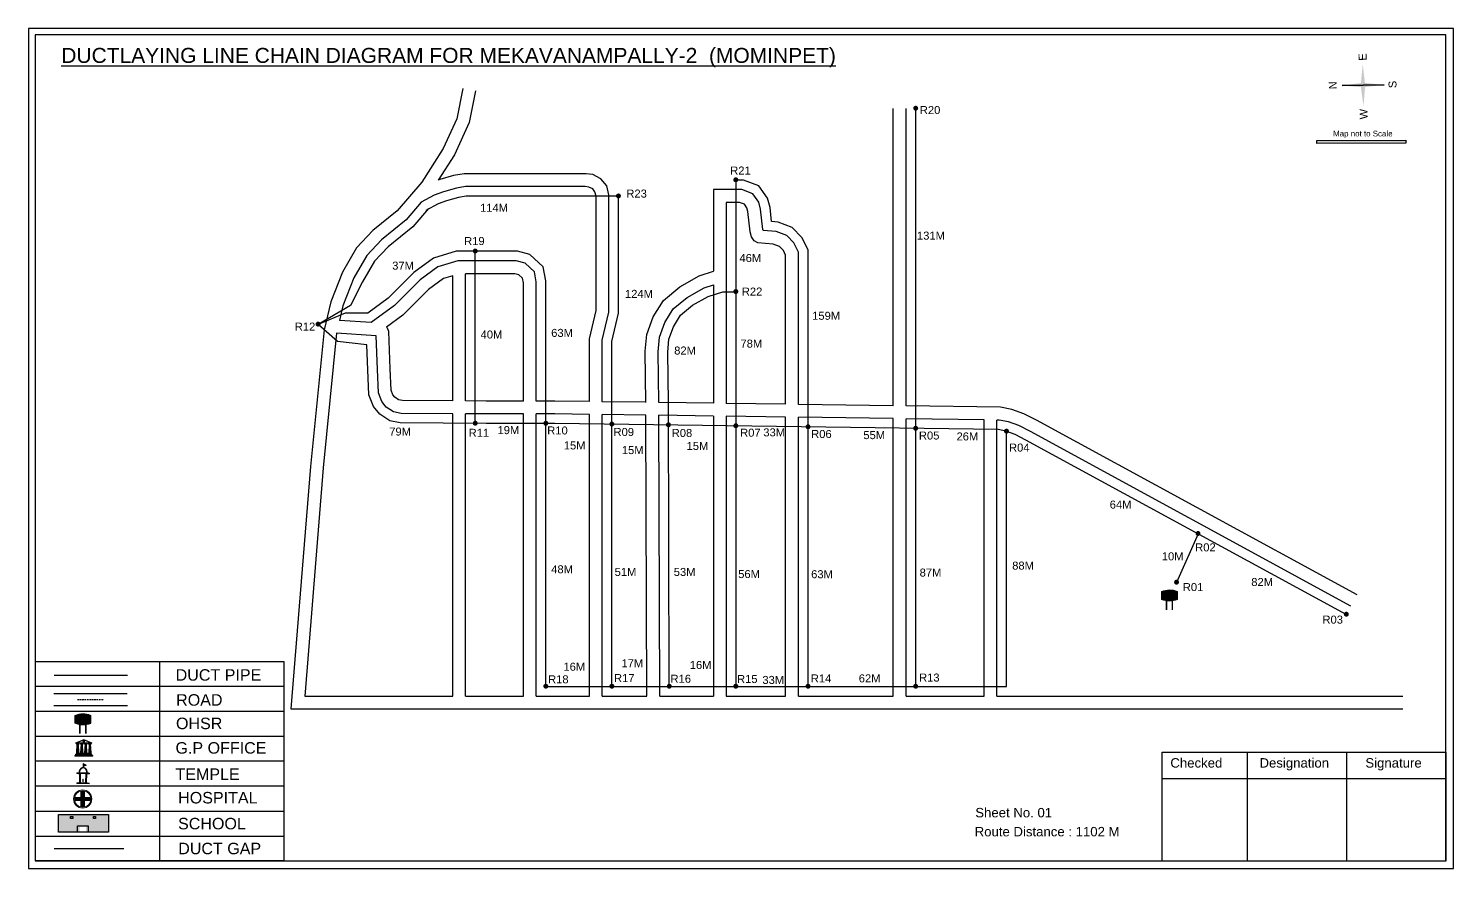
# Model space of a CAD drawing. Header units: inches. Extents: x -512 to 3904, y -21409 to -15407.
# Drawn here: x 2196 to 3086, y -16971 to -16447 of the extents above; entities that cross this region are included whole.
import ezdxf

# ---------------------------------------------------------------- set-up
doc = ezdxf.new("R2010")
doc.units = ezdxf.units.IN
doc.header["$MEASUREMENT"] = 0
doc.linetypes.add('DASHEDX2', pattern=[1.5, 1, -0.5])
for name, color, linetype in [('LANDMARK', 7, 'Continuous'), ('OHT', 7, 'Continuous'), ('pipe', 5, 'Continuous')]:
    doc.layers.add(name, color=color, linetype=linetype)
doc.styles.get("Standard").update_dxf_attribs({"font": 'arial.ttf'})

# ---------------------------------------------------------------- blocks, each defined once
blk = doc.blocks.new('OHT')
at = {"linetype": 'Continuous', "lineweight": 0, "true_color": 0x0ffffc}
blk.add_hatch(color=4, dxfattribs=at).paths.add_polyline_path([(0.012, 1), (0, 1, 0.101323), (-0.4, 0.916), (-0.4, 0.525, 0.194075), (0.399, 0.521), (0.399, 0.921, 0.097877)])
at = {"color": 4, "linetype": 'Continuous', "lineweight": 0, "true_color": 0x0ffffc, "flags": 128}
for points in [[(-0.4, 0.525), (-0.4, 0.916)], [(0.399, 0.521), (0.399, 0.921)]]:
    blk.add_lwpolyline(points, dxfattribs=at)
at = {"color": 4, "linetype": 'Continuous', "lineweight": 0, "true_color": 0x0ffffc, "const_width": 0.075, "flags": 128}
for points in [[(-0.15, 0), (-0.15, 0.475)], [(0.15, 0), (0.15, 0.473)]]:
    blk.add_lwpolyline(points, dxfattribs=at)
at = {"color": 4, "linetype": 'Continuous', "lineweight": 0, "true_color": 0x0ffffc}
for centre, radius, start, end in [((0.006, -0.019), 1.019, 67.31091, 113.47108), ((0.004, 1.513), 1.068, 247.76824, 291.70073)]:
    blk.add_arc(centre, radius, start, end, dxfattribs=at)
blk = doc.blocks.new('Government_Office')
at = {"linetype": 'Continuous', "lineweight": 0, "true_color": 0xff0000}
h = blk.add_hatch(color=1, dxfattribs=at)
h.paths.add_polyline_path([(0.44, 0.72), (0.45, 0.75), (0, 0.93), (-0.45, 0.75), (-0.44, 0.72)])
h.paths.add_polyline_path([(0.355, 0.75), (-0.355, 0.75), (0, 0.9)], flags=16)
h.paths.add_polyline_path([(0, 0.778, -1), (0, 0.872, -1)], flags=0)
h = blk.add_hatch(color=1, dxfattribs=at)
edge = h.paths.add_edge_path()
edge.add_arc((0, 0.825), 0.0467, 90, 270)
edge.add_arc((0, 0.825), 0.0467, 270, 450)
for points in [[(-0.5, 0.05), (0.5, 0.05), (0.5, 0), (-0.5, 0)], [(-0.45, 0.075), (-0.45, 0.12), (0.45, 0.12), (0.45, 0.075)], [(-0.4, 0.14), (-0.4, 0.18), (0.4, 0.18), (0.4, 0.14)]]:
    blk.add_hatch(color=1, dxfattribs=at).paths.add_polyline_path(points)
h = blk.add_hatch(color=1, dxfattribs=at)
edge = h.paths.add_edge_path()
edge.add_line((-0.27, 0.195), (-0.295, 0.675))
edge.add_line((-0.295, 0.675), (-0.29, 0.675))
edge.add_arc((-0.278, 0.688), 0.0176, 225.30401, 441.56588)
edge.add_line((-0.275, 0.705), (-0.395, 0.705))
edge.add_arc((-0.392, 0.688), 0.0176, 98.43412, 314.69599)
edge.add_line((-0.38, 0.675), (-0.375, 0.675))
edge.add_line((-0.375, 0.675), (-0.4, 0.195))
edge.add_line((-0.4, 0.195), (-0.27, 0.195))
h = blk.add_hatch(color=1, dxfattribs=at)
edge = h.paths.add_edge_path()
edge.add_line((-0.047, 0.195), (-0.072, 0.675))
edge.add_line((-0.072, 0.675), (-0.067, 0.675))
edge.add_arc((-0.054, 0.688), 0.0176, 225.30401, 441.56588)
edge.add_line((-0.052, 0.705), (-0.172, 0.705))
edge.add_arc((-0.169, 0.688), 0.0176, 98.43412, 314.69599)
edge.add_line((-0.157, 0.675), (-0.152, 0.675))
edge.add_line((-0.152, 0.675), (-0.177, 0.195))
edge.add_line((-0.177, 0.195), (-0.047, 0.195))
h = blk.add_hatch(color=1, dxfattribs=at)
edge = h.paths.add_edge_path()
edge.add_line((0.177, 0.195), (0.152, 0.675))
edge.add_line((0.152, 0.675), (0.157, 0.675))
edge.add_arc((0.169, 0.688), 0.0176, 225.30401, 441.56588)
edge.add_line((0.172, 0.705), (0.052, 0.705))
edge.add_arc((0.054, 0.688), 0.0176, 98.43412, 314.69599)
edge.add_line((0.067, 0.675), (0.072, 0.675))
edge.add_line((0.072, 0.675), (0.047, 0.195))
edge.add_line((0.047, 0.195), (0.177, 0.195))
h = blk.add_hatch(color=1, dxfattribs=at)
edge = h.paths.add_edge_path()
edge.add_line((0.4, 0.195), (0.375, 0.675))
edge.add_line((0.375, 0.675), (0.38, 0.675))
edge.add_arc((0.392, 0.688), 0.0176, 225.30401, 441.56588)
edge.add_line((0.395, 0.705), (0.275, 0.705))
edge.add_arc((0.278, 0.688), 0.0176, 98.43412, 314.69599)
edge.add_line((0.29, 0.675), (0.295, 0.675))
edge.add_line((0.295, 0.675), (0.27, 0.195))
edge.add_line((0.27, 0.195), (0.4, 0.195))
at = {"color": 1, "linetype": 'Continuous', "lineweight": 0, "true_color": 0xff0000, "flags": 128}
for points in [[(-0.45, 0.75), (-0.44, 0.72), (0.44, 0.72), (0.45, 0.75), (0, 0.93)], [(-0.355, 0.75), (0.355, 0.75), (0, 0.9)], [(-0.5, 0.05), (0.5, 0.05), (0.5, 0), (-0.5, 0)], [(-0.45, 0.075), (-0.45, 0.12), (0.45, 0.12), (0.45, 0.075)], [(-0.4, 0.14), (-0.4, 0.18), (0.4, 0.18), (0.4, 0.14)]]:
    blk.add_lwpolyline(points, close=True, dxfattribs=at)
for points in [[(0, 0.872, 1), (0, 0.778, 1)], [(-0.27, 0.195), (-0.295, 0.675), (-0.29, 0.675, 1.379694), (-0.275, 0.705), (-0.395, 0.705, 1.379694), (-0.38, 0.675), (-0.375, 0.675), (-0.4, 0.195)], [(-0.047, 0.195), (-0.072, 0.675), (-0.067, 0.675, 1.379694), (-0.052, 0.705), (-0.172, 0.705, 1.379694), (-0.157, 0.675), (-0.152, 0.675), (-0.177, 0.195)], [(0.177, 0.195), (0.152, 0.675), (0.157, 0.675, 1.379694), (0.172, 0.705), (0.052, 0.705, 1.379694), (0.067, 0.675), (0.072, 0.675), (0.047, 0.195)], [(0.4, 0.195), (0.375, 0.675), (0.38, 0.675, 1.379694), (0.395, 0.705), (0.275, 0.705, 1.379694), (0.29, 0.675), (0.295, 0.675), (0.27, 0.195)]]:
    blk.add_lwpolyline(points, format="xyb", close=True, dxfattribs=at)
blk = doc.blocks.new('Temple')
at = {"linetype": 'Continuous', "lineweight": 0, "true_color": 0xff0000}
h = blk.add_hatch(color=1, dxfattribs=at)
edge = h.paths.add_edge_path()
edge.add_line((0.175, 0.49), (0.225, 0.49))
edge.add_line((0.225, 0.49), (0.225, 0.497))
edge.add_line((0.225, 0.497), (0.307, 0.497))
edge.add_line((0.307, 0.497), (0.307, 0.533))
edge.add_line((0.307, 0.533), (0.257, 0.533))
edge.add_line((0.257, 0.533), (0.257, 0.54))
edge.add_line((0.257, 0.54), (0.2, 0.54))
edge.add_spline(control_points=[(0.2, 0.54), (0.2, 0.589), (0.19, 0.638), (0.142, 0.743), (0.092, 0.79), (0.027, 0.805), (0.02, 0.806), (0.012, 0.806)], knot_values=[4.712389, 4.712389, 4.712389, 4.712389, 5.278166, 5.278166, 6.117402, 6.117402, 6.223801, 6.223801, 6.223801, 6.223801], degree=3, periodic=0)
edge.add_line((0.012, 0.806), (0.012, 0.79))
edge.add_line((0.012, 0.79), (-0.012, 0.79))
edge.add_line((-0.012, 0.79), (-0.012, 0.806))
edge.add_spline(control_points=[(-0.012, 0.806), (-0.055, 0.802), (-0.096, 0.781), (-0.171, 0.699), (-0.197, 0.628), (-0.2, 0.55), (-0.2, 0.545), (-0.2, 0.54)], knot_values=[6.343965, 6.343965, 6.343965, 6.343965, 6.956638, 6.956638, 7.795874, 7.795874, 7.853982, 7.853982, 7.853982, 7.853982], degree=3, periodic=0)
edge.add_line((-0.2, 0.54), (-0.257, 0.54))
edge.add_line((-0.257, 0.54), (-0.257, 0.533))
edge.add_line((-0.257, 0.533), (-0.307, 0.533))
edge.add_line((-0.307, 0.533), (-0.307, 0.497))
edge.add_line((-0.307, 0.497), (-0.225, 0.497))
edge.add_line((-0.225, 0.497), (-0.225, 0.49))
edge.add_line((-0.225, 0.49), (-0.175, 0.49))
edge.add_line((-0.175, 0.49), (-0.175, 0.07))
edge.add_arc((-0.205, 0.07), 0.03, -90, 0, ccw=False)
edge.add_line((-0.205, 0.04), (-0.257, 0.04))
edge.add_line((-0.257, 0.04), (-0.257, 0.033))
edge.add_line((-0.257, 0.033), (-0.307, 0.033))
edge.add_line((-0.307, 0.033), (-0.307, 0))
edge.add_line((-0.307, 0), (0.307, 0))
edge.add_line((0.307, 0), (0.307, 0.033))
edge.add_line((0.307, 0.033), (0.257, 0.033))
edge.add_line((0.257, 0.033), (0.257, 0.04))
edge.add_line((0.257, 0.04), (0.205, 0.04))
edge.add_arc((0.205, 0.07), 0.03, 180, 270, ccw=False)
edge.add_line((0.175, 0.07), (0.175, 0.49))
h.paths.add_polyline_path([(0.125, 0.07, -0.414214), (0.095, 0.04), (0.05, 0.04), (0.05, 0.033), (-0.05, 0.033), (-0.05, 0.04), (-0.095, 0.04, -0.414214), (-0.125, 0.07), (-0.125, 0.497), (0.125, 0.497)], flags=16)
edge = h.paths.add_edge_path(flags=16)
edge.add_ellipse((0, 0.54), major_axis=(0, 0.242), ratio=0.722808, start_angle=270, end_angle=450, ccw=False)
edge.add_line((0.175, 0.54), (-0.175, 0.54))
h.paths.add_polyline_path([(0.012, 0.23), (0.012, 0.07), (-0.012, 0.07), (-0.012, 0.23)], flags=0)
h = blk.add_hatch(color=1, dxfattribs=at)
edge = h.paths.add_edge_path()
edge.add_line((0.012, 0.857), (0, 0.85))
edge.add_line((0, 0.85), (-0.003, 0.925))
edge.add_line((-0.003, 0.925), (-0.012, 0.925))
edge.add_line((-0.012, 0.925), (-0.012, 0.806))
edge.add_spline(control_points=[(-0.012, 0.806), (-0.004, 0.807), (0.004, 0.807), (0.012, 0.806)], knot_values=[6.223801, 6.223801, 6.223801, 6.223801, 6.343965, 6.343965, 6.343965, 6.343965], degree=3, periodic=0)
edge.add_line((0.012, 0.806), (0.012, 0.857))
h = blk.add_hatch(color=1, dxfattribs=at)
edge = h.paths.add_edge_path()
edge.add_line((0.012, 0.79), (0.012, 0.806))
edge.add_spline(control_points=[(0.012, 0.806), (0.004, 0.807), (-0.004, 0.807), (-0.012, 0.806)], knot_values=[6.223801, 6.223801, 6.223801, 6.223801, 6.343965, 6.343965, 6.343965, 6.343965], degree=3, periodic=0)
edge.add_line((-0.012, 0.806), (-0.012, 0.79))
edge.add_line((-0.012, 0.79), (0.012, 0.79))
at = {"linetype": 'Continuous', "lineweight": 0, "true_color": 0xe66000}
blk.add_hatch(color=32, dxfattribs=at).paths.add_polyline_path([(-0.006, 1), (0.147, 0.931), (0, 0.85)])
at = {"color": 1, "linetype": 'Continuous', "lineweight": 0, "true_color": 0xff0000, "flags": 128}
for points in [[(0.012, 0.925), (-0.012, 0.925), (-0.012, 0.79), (0.012, 0.79)], [(0.012, 0.23), (-0.012, 0.23), (-0.012, 0.07), (0.012, 0.07)]]:
    blk.add_lwpolyline(points, close=True, dxfattribs=at)
at = {"color": 32, "linetype": 'Continuous', "lineweight": 0, "true_color": 0xe66000, "flags": 128}
blk.add_lwpolyline([(-0.006, 1), (0.147, 0.931), (0, 0.85), (-0.006, 1)], dxfattribs=at)
at = {"color": 1, "linetype": 'Continuous', "lineweight": 0, "true_color": 0xff0000, "flags": 128}
blk.add_lwpolyline([(0.2, 0.54), (0.257, 0.54), (0.257, 0.533), (0.307, 0.533), (0.307, 0.497), (0.225, 0.497), (0.225, 0.49), (0.175, 0.49), (0.175, 0.07, 0.414214), (0.205, 0.04), (0.257, 0.04), (0.257, 0.033), (0.307, 0.033), (0.307, 0), (-0.307, 0), (-0.307, 0.033), (-0.257, 0.033), (-0.257, 0.04), (-0.205, 0.04, 0.414214), (-0.175, 0.07), (-0.175, 0.49), (-0.225, 0.49), (-0.225, 0.497), (-0.307, 0.497), (-0.307, 0.533), (-0.257, 0.533), (-0.257, 0.54), (-0.2, 0.54)], format="xyb", dxfattribs=at)
blk.add_lwpolyline([(-0.175, 0.54), (0.175, 0.54)], dxfattribs=at)
blk.add_lwpolyline([(0.125, 0.497), (0.125, 0.07, -0.414214), (0.095, 0.04), (0.05, 0.04), (0.05, 0.033), (-0.05, 0.033), (-0.05, 0.04), (-0.095, 0.04, -0.414214), (-0.125, 0.07), (-0.125, 0.497)], format="xyb", close=True, dxfattribs=at)
at = {"color": 1, "linetype": 'Continuous', "lineweight": 0, "true_color": 0xff0000}
blk.add_ellipse((0, 0.54), major_axis=(0, 0.242), ratio=0.722808, start_param=4.712389, end_param=7.853982, dxfattribs=at)
blk.add_open_spline([(0.2, 0.54), (0.2, 0.589), (0.19, 0.638), (0.142, 0.743), (0.092, 0.79), (-0.023, 0.816), (-0.085, 0.794), (-0.171, 0.699), (-0.197, 0.628), (-0.2, 0.55), (-0.2, 0.545), (-0.2, 0.54)], degree=3, knots=[4.712389, 4.712389, 4.712389, 4.712389, 5.278166, 5.278166, 6.117402, 6.117402, 6.956638, 6.956638, 7.795874, 7.795874, 7.853982, 7.853982, 7.853982, 7.853982], dxfattribs=at)
blk = doc.blocks.new('*U127')
at = {"color": 0, "linetype": 'DASHEDX2', "transparency": 16777216}
blk.add_line((-8.22, 0), (8.01, 0), dxfattribs=at)
blk = doc.blocks.new('Hospital')
at = {"linetype": 'Continuous', "lineweight": 0, "true_color": 0x000000}
h = blk.add_hatch(color=18, dxfattribs=at)
h.paths.add_polyline_path([(-0.5, 0, 1), (0.5, 0, 1)])
h.paths.add_polyline_path([(0.446, 0, -1), (-0.446, 0, -1)], flags=16)
at = {"linetype": 'Continuous', "true_color": 0xff0000}
blk.add_hatch(color=1, dxfattribs=at).paths.add_polyline_path([(-0.394, 0.08), (-0.08, 0.08), (-0.08, 0.394), (0.08, 0.394), (0.08, 0.08), (0.394, 0.08), (0.394, -0.08), (0.08, -0.08), (0.08, -0.394), (-0.08, -0.394), (-0.08, -0.08), (-0.394, -0.08)])
at = {"color": 1, "linetype": 'Continuous', "true_color": 0xff0000, "flags": 128}
blk.add_lwpolyline([(-0.394, 0.08), (-0.08, 0.08), (-0.08, 0.394), (0.08, 0.394), (0.08, 0.08), (0.394, 0.08), (0.394, -0.08), (0.08, -0.08), (0.08, -0.394), (-0.08, -0.394), (-0.08, -0.08), (-0.394, -0.08)], close=True, dxfattribs=at)
at = {"color": 18, "linetype": 'Continuous', "lineweight": 0, "true_color": 0x000000}
for radius in [0.5, 0.446]:
    blk.add_circle((0, 0), radius, dxfattribs=at)

msp = doc.modelspace()

# ---------------------------------------------------------------- hatches: boundary and pattern name
at = {"ltscale": 0.5}
h = msp.add_hatch(color=5, dxfattribs=at)
h.dxf.hatch_style = 1
h.paths.add_polyline_path([(2751.98, -16496.4, 1), (2748.87, -16496.4, 1)])
at = {"true_color": 0x0093dd}
h = msp.add_hatch(color=142, dxfattribs=at)
h.dxf.hatch_style = 1
h.paths.add_polyline_path([(3001, -16516.53), (3001.01, -16518.37), (3056.51, -16518.25), (3056.51, -16516.4)])
at = {"ltscale": 0.5}
h = msp.add_hatch(color=5, dxfattribs=at)
h.dxf.hatch_style = 1
h.paths.add_polyline_path([(2639.63, -16541.1, 1), (2636.51, -16541.1, 1)])
h = msp.add_hatch(color=5, dxfattribs=at)
h.dxf.hatch_style = 1
h.paths.add_polyline_path([(2566.3, -16551.18, 1), (2563.19, -16551.18, 1)])
h = msp.add_hatch(color=5, dxfattribs=at)
h.dxf.hatch_style = 1
h.paths.add_polyline_path([(2476.85, -16585.59, 1), (2473.73, -16585.59, 1)])
h = msp.add_hatch(color=5, dxfattribs=at)
h.dxf.hatch_style = 1
h.paths.add_polyline_path([(2639.63, -16610.89, 1), (2636.51, -16610.89, 1)])
h = msp.add_hatch(color=5, dxfattribs=at)
h.dxf.hatch_style = 1
h.paths.add_polyline_path([(2378.68, -16631.24, 1), (2375.56, -16631.24, 1)])
h = msp.add_hatch(color=5, dxfattribs=at)
h.dxf.hatch_style = 1
h.paths.add_polyline_path([(2476.85, -16693.09, 1), (2473.73, -16693.09, 1)])
h = msp.add_hatch(color=5, dxfattribs=at)
h.dxf.hatch_style = 1
h.paths.add_polyline_path([(2520.95, -16693.12, 1), (2517.84, -16693.12, 1)])
h = msp.add_hatch(color=5, dxfattribs=at)
h.dxf.hatch_style = 1
h.paths.add_polyline_path([(2562.19, -16693.61, 1), (2559.07, -16693.61, 1)])
h = msp.add_hatch(color=5, dxfattribs=at)
h.dxf.hatch_style = 1
h.paths.add_polyline_path([(2597.54, -16694.11, 1), (2594.42, -16694.11, 1)])
h = msp.add_hatch(color=5, dxfattribs=at)
h.dxf.hatch_style = 1
h.paths.add_polyline_path([(2639.63, -16694.69, 1), (2636.51, -16694.69, 1)])
h = msp.add_hatch(color=5, dxfattribs=at)
h.dxf.hatch_style = 1
h.paths.add_polyline_path([(2684.75, -16695.32, 1), (2681.64, -16695.32, 1)])
h = msp.add_hatch(color=5, dxfattribs=at)
h.dxf.hatch_style = 1
h.paths.add_polyline_path([(2751.98, -16696.26, 1), (2748.87, -16696.26, 1)])
h = msp.add_hatch(color=5, dxfattribs=at)
h.dxf.hatch_style = 1
h.paths.add_polyline_path([(2808.73, -16698.08, 1), (2805.61, -16698.08, 1)])
h = msp.add_hatch(color=5, dxfattribs=at)
h.dxf.hatch_style = 1
h.paths.add_polyline_path([(2928.34, -16761.95, 1), (2925.23, -16761.95, 1)])
h = msp.add_hatch(color=5, dxfattribs=at)
h.dxf.hatch_style = 1
h.paths.add_polyline_path([(2914.93, -16792.36, 1), (2911.82, -16792.36, 1)])
h = msp.add_hatch(color=5, dxfattribs=at)
h.dxf.hatch_style = 1
h.paths.add_polyline_path([(3020.98, -16812.36, 1), (3017.86, -16812.36, 1)])
h = msp.add_hatch(color=5, dxfattribs=at)
h.dxf.hatch_style = 1
h.paths.add_polyline_path([(2520.95, -16857.33, 1), (2517.84, -16857.33, 1)])
h = msp.add_hatch(color=5, dxfattribs=at)
h.dxf.hatch_style = 1
h.paths.add_polyline_path([(2562.19, -16857.33, 1), (2559.07, -16857.33, 1)])
h = msp.add_hatch(color=5, dxfattribs=at)
h.dxf.hatch_style = 1
h.paths.add_polyline_path([(2598.06, -16857.33, 1), (2594.94, -16857.33, 1)])
h = msp.add_hatch(color=5, dxfattribs=at)
h.dxf.hatch_style = 1
h.paths.add_polyline_path([(2639.63, -16857.33, 1), (2636.51, -16857.33, 1)])
h = msp.add_hatch(color=5, dxfattribs=at)
h.dxf.hatch_style = 1
h.paths.add_polyline_path([(2684.75, -16857.33, 1), (2681.64, -16857.33, 1)])
h = msp.add_hatch(color=5, dxfattribs=at)
h.dxf.hatch_style = 1
h.paths.add_polyline_path([(2751.98, -16857.33, 1), (2748.87, -16857.33, 1)])
at = {"true_color": 0xc8c92d}
h = msp.add_hatch(color=52, dxfattribs=at)
h.dxf.hatch_style = 1
h.paths.add_polyline_path([(2221.2, -16937.46), (2215.03, -16937.46), (2215.03, -16948.55), (2221.2, -16948.55)])
h.paths.add_polyline_path([(2246.04, -16937.46), (2239.88, -16937.46), (2239.88, -16948.55), (2246.04, -16948.55)])
at = {"true_color": 0x293189}
h = msp.add_hatch(color=177, dxfattribs=at)
h.dxf.hatch_style = 1
h.paths.add_polyline_path([(2239.88, -16937.46), (2221.2, -16937.46), (2221.2, -16948.55), (2228.21, -16948.55), (2228.21, -16944.92), (2232.06, -16944.92), (2232.06, -16948.55), (2239.88, -16948.55)])
h.paths.add_polyline_path([(2223.86, -16939.93), (2222.49, -16939.93), (2222.49, -16938.67), (2223.86, -16938.67)], flags=16)
h.paths.add_polyline_path([(2236.74, -16939.93), (2236.74, -16938.67), (2238.11, -16938.67), (2238.11, -16939.93)], flags=16)

# ---------------------------------------------------------------- linework, layer by layer
for p, q in [((3043.07, -16481.82), (3016.78, -16482.28)), ((3016.78, -16482.28), (3043.07, -16481.82)), ((3043.07, -16481.82), (3016.78, -16482.28)), ((3029.95, -16482.05), (3043.07, -16481.82)), ((2200.35, -16842.02), (2200.35, -16965.24)), ((2278.12, -16842.02), (2278.12, -16966.45)), ((2355.88, -16857.58), (2200.35, -16857.58)), ((2212, -16861.87), (2257.89, -16861.87)), ((2355.88, -16873.13), (2200.35, -16873.13)), ((2212, -16869.39), (2258.13, -16869.39)), ((2355.88, -16888.68), (2200.35, -16888.68)), ((2355.88, -16904.23), (2200.35, -16904.23)), ((2355.88, -16919.79), (2200.35, -16919.79)), ((2200.35, -16935.34), (2355.88, -16935.34)), ((2200.35, -16950.89), (2355.88, -16950.89)), ((2200.34, -16965.47), (2200.34, -16966.43)), ((2200.35, -16965.24), (2200.35, -16966.45)), ((2355.88, -16966.45), (2200.35, -16966.45))]:
    msp.add_line(p, q)
at = {"color": 1}
msp.add_line((3016.78, -16482.28), (3029.94, -16482.05), dxfattribs=at)
at = {"color": 242, "true_color": 0xcd2027}
for p, q in [((2957.41, -16898.6), (2957.41, -16966.49)), ((3019.61, -16898.6), (3019.61, -16966.49)), ((2904.45, -16915.05), (3081.67, -16915.05))]:
    msp.add_line(p, q, dxfattribs=at)
for points in [[(2196.23, -16446.64), (2196.23, -16971.14), (3086.38, -16971.14), (3086.38, -16446.64)], [(2200.34, -16450.66), (2200.34, -16966.43), (3081.67, -16966.43), (3081.67, -16450.66)], [(2246.11, -16937.46), (2246.11, -16948.55), (2215.03, -16948.55), (2215.03, -16937.46)], [(2223.86, -16938.67), (2223.86, -16939.93), (2222.49, -16939.93), (2222.49, -16938.67)], [(2236.74, -16939.93), (2236.74, -16938.67), (2238.11, -16938.67), (2238.11, -16939.93)]]:
    msp.add_lwpolyline(points, close=True)
for points in [[(2467.51, -16484.02), (2463.85, -16502.95), (2455.25, -16521.6), (2441.89, -16542.49), (2426.51, -16560.42), (2411.34, -16572.67), (2401.03, -16583.61), (2392.32, -16598.77), (2384.99, -16617.36), (2380.84, -16634.71), (2372.34, -16720.18), (2360.13, -16871.48), (3054.67, -16871.48)], [(2475.37, -16485.54), (2471.52, -16505.42), (2462.29, -16525.45), (2452.11, -16541.36)], [(2736.42, -16682.21), (2736.42, -16496.54)], [(2744.42, -16682.32), (2744.42, -16496.54)], [(2554.63, -16679.68), (2554.63, -16641.35), (2558.74, -16623.74), (2558.74, -16550.4), (2557.47, -16544.98), (2553.85, -16540.49), (2548.72, -16537.85), (2544.54, -16537.33), (2468.45, -16537.33), (2461.73, -16538.5), (2453.11, -16541), (2452.11, -16541.36)], [(2546.63, -16679.56), (2546.63, -16640.43), (2550.74, -16622.82), (2550.74, -16551.33), (2550.1, -16548.59), (2548.68, -16546.82), (2546.32, -16545.61), (2544.04, -16545.33), (2469.15, -16545.33), (2463.54, -16546.31), (2455.56, -16548.62), (2449.66, -16550.72), (2441.62, -16555.09)], [(2677.2, -16681.38), (2677.2, -16586.3), (2674.36, -16580.57), (2669.86, -16575.97), (2663.18, -16573.43), (2655.06, -16572.72), (2654.89, -16572.08), (2653.55, -16559.42), (2652.4, -16555.17), (2648.63, -16549.8), (2641.82, -16547.24), (2624.07, -16547.24), (2624.07, -16598.25)], [(2441.62, -16555.09), (2432.11, -16566.18), (2416.79, -16578.56), (2407.5, -16588.42), (2399.55, -16602.25), (2392.64, -16619.77), (2390.43, -16629.03)], [(2669.2, -16681.27), (2669.2, -16588.17), (2667.75, -16585.25), (2665.38, -16582.82), (2661.38, -16581.31), (2651.83, -16580.46), (2649.55, -16579.2), (2647.84, -16576.77), (2647, -16573.5), (2645.67, -16560.89), (2645.05, -16558.62), (2643.51, -16556.42), (2640.37, -16555.24), (2632.07, -16555.24), (2632.07, -16680.75)], [(2513.4, -16679.27), (2513.4, -16604.79), (2512.21, -16598.54), (2506.52, -16593.12), (2500.96, -16591.73), (2464.33, -16591.73), (2451.91, -16595.49), (2440.86, -16603.62), (2433.47, -16610.97), (2424.79, -16619.61), (2410.21, -16630.3)], [(2461.29, -16601.01), (2455.54, -16602.75), (2446.08, -16609.71), (2439.12, -16616.64), (2430.01, -16625.71), (2419.86, -16633.15)], [(2461.29, -16679.15), (2461.29, -16601.01)], [(2505.4, -16679.27), (2505.4, -16605.54), (2504.83, -16602.56), (2502.53, -16600.37), (2499.98, -16599.73), (2469.29, -16599.73)], [(2469.29, -16679.2), (2469.29, -16599.73)], [(2581.94, -16680.23), (2581.5, -16648.19), (2582.45, -16637.63), (2586.45, -16626.61), (2592.93, -16616.41), (2603.01, -16607.92), (2615.07, -16601.14), (2624.07, -16598.25)], [(2589.94, -16680.17), (2589.51, -16648.5), (2590.33, -16639.39), (2593.67, -16630.16), (2599.02, -16621.74), (2607.59, -16614.52), (2618.29, -16608.51), (2624.07, -16606.65)], [(2624.07, -16606.65), (2624.07, -16680.64)], [(2410.21, -16630.3), (2390.43, -16629.03)], [(2461.29, -16679.15), (2429.95, -16678.97), (2427.44, -16678.41), (2425.13, -16676.93), (2423.9, -16675.42), (2422.72, -16672.46), (2422.19, -16659.23), (2421.25, -16635.81), (2420.4, -16633.78), (2419.86, -16633.15)], [(2388.66, -16636.93), (2380.31, -16720.89), (2368.8, -16863.48), (2461.29, -16863.48)], [(2461.29, -16687.16), (2429.04, -16686.97), (2424.32, -16685.91), (2419.74, -16682.98), (2416.92, -16679.52), (2414.78, -16674.15), (2414.19, -16659.55), (2413.35, -16638.52), (2388.66, -16636.93)], [(2505.4, -16679.27), (2482.21, -16679.28), (2469.29, -16679.2)], [(2546.63, -16679.56), (2525.1, -16679.26), (2513.4, -16679.27)], [(2581.93, -16680.06), (2554.63, -16679.68)], [(2624.07, -16680.64), (2589.94, -16680.17)], [(2669.2, -16681.27), (2632.07, -16680.75)], [(2461.29, -16863.48), (2461.29, -16687.16)], [(2469.29, -16863.48), (2469.29, -16687.2)], [(2505.4, -16687.27), (2482.18, -16687.28), (2469.29, -16687.2)], [(2505.4, -16863.48), (2505.4, -16687.27)], [(2546.63, -16687.56), (2525.05, -16687.26), (2513.4, -16687.27)], [(2513.4, -16863.48), (2513.4, -16687.27)], [(2546.63, -16863.48), (2546.63, -16687.56)], [(2554.63, -16863.48), (2554.63, -16687.68)], [(2581.96, -16688.06), (2554.63, -16687.68)], [(2582.52, -16863.5), (2581.96, -16688.06)], [(2590.52, -16863.48), (2589.96, -16688.17)], [(2624.07, -16688.64), (2589.96, -16688.17)], [(2624.07, -16688.64), (2624.07, -16863.48)], [(2669.2, -16689.27), (2632.07, -16688.75)], [(2632.07, -16688.75), (2632.07, -16863.48)], [(2669.2, -16863.48), (2669.2, -16689.27)], [(2736.42, -16682.21), (2677.2, -16681.38)], [(2677.2, -16863.48), (2677.2, -16689.38)], [(2736.42, -16690.21), (2677.2, -16689.38)], [(2736.42, -16863.48), (2736.42, -16690.21)], [(3026.11, -16800.21), (2825.91, -16691.26), (2818.04, -16687.16), (2810.49, -16684.56), (2803.46, -16683.14), (2744.42, -16682.32)], [(2744.42, -16863.48), (2744.42, -16690.32)], [(2793.17, -16691), (2744.42, -16690.32)], [(2793.17, -16863.48), (2793.17, -16691)], [(3022.29, -16807.24), (2822.15, -16698.32), (2814.87, -16694.53), (2808.39, -16692.3), (2802.61, -16691.13), (2801.17, -16691.11)], [(2801.17, -16863.48), (2801.17, -16691.11)], [(2355.88, -16966.45), (2355.88, -16842.02), (2200.35, -16842.02)], [(2469.29, -16863.48), (2505.4, -16863.48)], [(2513.4, -16863.48), (2546.63, -16863.48)], [(2554.63, -16863.48), (2582.52, -16863.48)], [(2590.52, -16863.48), (2624.07, -16863.48)], [(2632.07, -16863.48), (2669.2, -16863.48)], [(2677.2, -16863.48), (2736.42, -16863.48)], [(2744.42, -16863.48), (2793.17, -16863.48)], [(2801.17, -16863.48), (3054.67, -16863.48)], [(2226.87, -16948.55), (2226.87, -16944.45), (2233.4, -16944.45), (2233.4, -16948.55)]]:
    msp.add_lwpolyline(points)
at = {"color": 142, "true_color": 0x0093dd}
msp.add_lwpolyline([(3056.52, -16518.25), (3001.01, -16518.37), (3001, -16516.53), (3056.51, -16516.4), (3056.51, -16518.25)], dxfattribs=at)
at = {"color": 242, "true_color": 0xcd2027}
msp.add_lwpolyline([(3081.67, -16966.49), (2904.45, -16966.49), (2904.45, -16898.6), (3081.67, -16898.6)], close=True, dxfattribs=at)
for points in [[(3031.22, -16482.02), (3028.4, -16482.07), (3029.69, -16468.9)], [(3031.22, -16482.02), (3028.4, -16482.07), (3029.69, -16468.9)], [(3031.22, -16482.02), (3028.4, -16482.07), (3030.15, -16495.2)], [(3031.22, -16482.02), (3028.4, -16482.07), (3030.15, -16495.2)], [(3029.96, -16483.35), (3029.91, -16480.53), (3043.07, -16481.82)], [(3029.96, -16483.35), (3029.91, -16480.53), (3043.07, -16481.82)]]:
    msp.add_solid(points)
at = {"color": 1}
msp.add_solid([(3029.96, -16483.35), (3029.91, -16480.53), (3016.78, -16482.28)], dxfattribs=at)
msp.add_solid([(3029.96, -16483.35), (3029.91, -16480.53), (3016.78, -16482.28)], dxfattribs=at)
at = {"layer": 'OHT', "color": 5}
msp.add_line((2212.17, -16850.49), (2258.06, -16850.49), dxfattribs=at)
at = {"layer": 'OHT', "color": 1}
msp.add_line((2212.17, -16958.67), (2255.77, -16958.67), dxfattribs=at)
at = {"layer": 'pipe'}
msp.add_line((2926.79, -16762.1), (2913.38, -16792.5), dxfattribs=at)
for points in [[(2750.42, -16857.48), (2750.42, -16496.54)], [(2683.2, -16857.48), (2683.2, -16584.9), (2679.32, -16577.05), (2673.23, -16570.82), (2664.53, -16567.53), (2660.41, -16567.17), (2659.47, -16558.31), (2657.92, -16552.58), (2652.48, -16544.84), (2642.91, -16541.24), (2638.07, -16541.24), (2638.07, -16857.48)], [(2560.63, -16857.48), (2560.63, -16642.04), (2564.74, -16624.43), (2564.74, -16551.33), (2469.67, -16551.33), (2464.9, -16552.16), (2457.4, -16554.33), (2452.12, -16556.21), (2444.49, -16560.36)], [(2446.18, -16558.99), (2436.3, -16570.5), (2420.88, -16582.97), (2412.35, -16592.02), (2404.97, -16604.86), (2397.43, -16619.55), (2377.12, -16631.39)], [(2519.4, -16857.48), (2519.4, -16604.23), (2517.75, -16595.52), (2509.5, -16587.68), (2501.7, -16585.73), (2463.45, -16585.73), (2449.18, -16590.04), (2436.94, -16599.05), (2429.24, -16606.71), (2420.88, -16615.04), (2408.23, -16624.31), (2394.03, -16624.32), (2377.12, -16631.39)], [(2475.29, -16693.24), (2475.29, -16585.73)], [(2596.5, -16857.48), (2595.94, -16680.12), (2595.51, -16648.73), (2596.23, -16640.7), (2599.09, -16632.83), (2603.59, -16625.74), (2611.02, -16619.47), (2620.7, -16614.03), (2630.06, -16611.03), (2638.07, -16611.03)], [(3019.42, -16812.51), (2819.33, -16703.62), (2812.5, -16700.06), (2806.81, -16698.1), (2801.97, -16697.12), (2525.01, -16693.26), (2482.17, -16693.28), (2428.36, -16692.96), (2421.98, -16691.54), (2415.69, -16687.52), (2411.68, -16682.6), (2408.83, -16675.41), (2408.2, -16659.79), (2407.57, -16644.16), (2389.17, -16642.02), (2377.12, -16631.39)], [(2807.17, -16857.48), (2807.17, -16698.23)], [(2519.4, -16857.48), (2807.17, -16857.48)]]:
    msp.add_lwpolyline(points, dxfattribs=at)

# ---------------------------------------------------------------- block references
at = {"linetype": 'DASHEDX2'}
msp.add_blockref('*U127', (2235.01, -16865.63), dxfattribs=at)
at = {"layer": 'LANDMARK'}
for name, p, xscale, yscale, zscale in [('Government_Office', (2230.77, -16901.09), 11.32114773247135, 11.32114773247135, 11.32114773247135), ('Hospital', (2230.08, -16927.75), 11.41772014427468, 11.41772014427468, 11.41772014427468)]:
    msp.add_blockref(name, p, dxfattribs=dict(at, xscale=xscale, yscale=yscale, zscale=zscale))
at = {"layer": 'LANDMARK', "xscale": 12.62452535729322, "yscale": 12.62452535729322, "zscale": 12.62452535729322, "rotation": 358.3713438591284}
msp.add_blockref('Temple', (2230.2, -16918.22), dxfattribs=at)
at = {"layer": 'OHT', "xscale": 12.45189723782068, "yscale": 12.45189723782068, "zscale": 12.45189723782068}
for p in [(2908.92, -16809.66), (2230.17, -16886.99)]:
    msp.add_blockref('OHT', p, dxfattribs=at)

# ---------------------------------------------------------------- texts
at = {"color": 242, "true_color": 0xcd2027}
msp.add_text('%%UDUCTLAYING LINE CHAIN DIAGRAM FOR MEKAVANAMPALLY-2  (MOMINPET)', height=9.375, dxfattribs=at).set_placement((2216.73, -16468.13))
for s, p in [('E', (3032.1, -16466.73)), ('N', (3013.51, -16484.58)), ('S', (3050.8, -16483.84)), ('W', (3032.74, -16503.33))]:
    msp.add_text(s, height=4.95, rotation=91.00631).set_placement(p)
for s, height, p in [('R20', 5, (2753, -16500.05)), ('Map not to Scale', 3.5424, (3011.18, -16514.02)), ('R21', 5, (2634.56, -16537.82)), ('R23', 5, (2569.69, -16552.21)), ('114M', 5, (2478.3, -16561.1)), ('131M', 5, (2751.23, -16578.46)), ('R19', 5, (2468.34, -16581.85)), ('37M', 5, (2423.42, -16597.21)), ('46M', 5, (2640.32, -16592.47)), ('124M', 5, (2568.83, -16614.84)), ('R22', 5, (2641.81, -16613.4)), ('159M', 5, (2685.75, -16628.52)), ('R12', 5, (2362.55, -16635.28)), ('40M', 5, (2478.63, -16640.21)), ('63M', 5, (2522.73, -16639.2)), ('82M', 5, (2599.57, -16650.22)), ('78M', 5, (2640.99, -16645.88)), ('79M', 5, (2421.58, -16700.82)), ('R11', 5, (2471.19, -16701.6)), ('19M', 5, (2489.2, -16699.91)), ('R10', 5, (2520.26, -16700.14)), ('R09', 5, (2561.68, -16701.07)), ('R08', 5, (2598.02, -16701.69)), ('R07', 5, (2640.75, -16701.51)), ('33M', 5, (2655.25, -16701.32)), ('R06', 5, (2685.14, -16702.33)), ('55M', 5, (2717.72, -16703.03)), ('R05', 5, (2752.44, -16703.29)), ('26M', 5, (2775.93, -16703.85)), ('15M', 5, (2530.62, -16709.48)), ('15M', 5, (2566.87, -16712.39)), ('15M', 5, (2607.31, -16709.79)), ('R04', 5, (2808.71, -16710.81)), ('64M', 5, (2871.64, -16746.42)), ('R02', 5, (2925, -16773.12)), ('10M', 5, (2904.17, -16778.73)), ('48M', 5, (2522.76, -16786.81)), ('51M', 5, (2562.36, -16788.47)), ('53M', 5, (2599.3, -16788.47)), ('56M', 5, (2639.56, -16789.8)), ('63M', 5, (2685.12, -16789.9)), ('87M', 5, (2752.89, -16788.86)), ('88M', 5, (2810.71, -16784.52)), ('R01', 5, (2917.28, -16797.92)), ('82M', 5, (2960.05, -16794.76)), ('R03', 5, (3004.51, -16818.24)), ('17M', 5, (2566.62, -16845.51)), ('16M', 5, (2609.28, -16846.59)), ('DUCT PIPE', 7.178, (2288.16, -16853.87)), ('R18', 5, (2520.79, -16855.51)), ('16M', 5, (2530.38, -16847.66)), ('R17', 5, (2561.98, -16854.73)), ('R16', 5, (2597.28, -16855.17)), ('R15', 5, (2638.82, -16855.31)), ('R14', 5, (2684.89, -16854.97)), ('62M', 5, (2714.87, -16854.92)), ('R13', 5, (2752.53, -16854.41)), ('33M', 5, (2654.66, -16855.9)), ('ROAD ', 7.178, (2288.46, -16869.48)), ('OHSR', 7.178, (2288.37, -16884.14)), ('G.P OFFICE', 7.178, (2288.05, -16899.43)), ('Checked', 5.886, (2909.52, -16908.14)), ('Designation', 5.886, (2965.21, -16908.14)), ('Signature', 5.886, (3031.32, -16908.14)), ('TEMPLE', 7.178, (2288.04, -16915.84)), ('HOSPITAL', 7.178, (2289.72, -16930.53)), ('SCHOOL', 7.178, (2289.66, -16946.7)), ('Sheet No. 01', 5.886, (2787.65, -16939.21)), ('Route Distance : 1102 M', 5.886, (2787.28, -16951.08)), ('DUCT GAP', 7.178, (2289.76, -16962.25))]:
    msp.add_text(s, height=height).set_placement(p)

doc.saveas('drawing.dxf')
